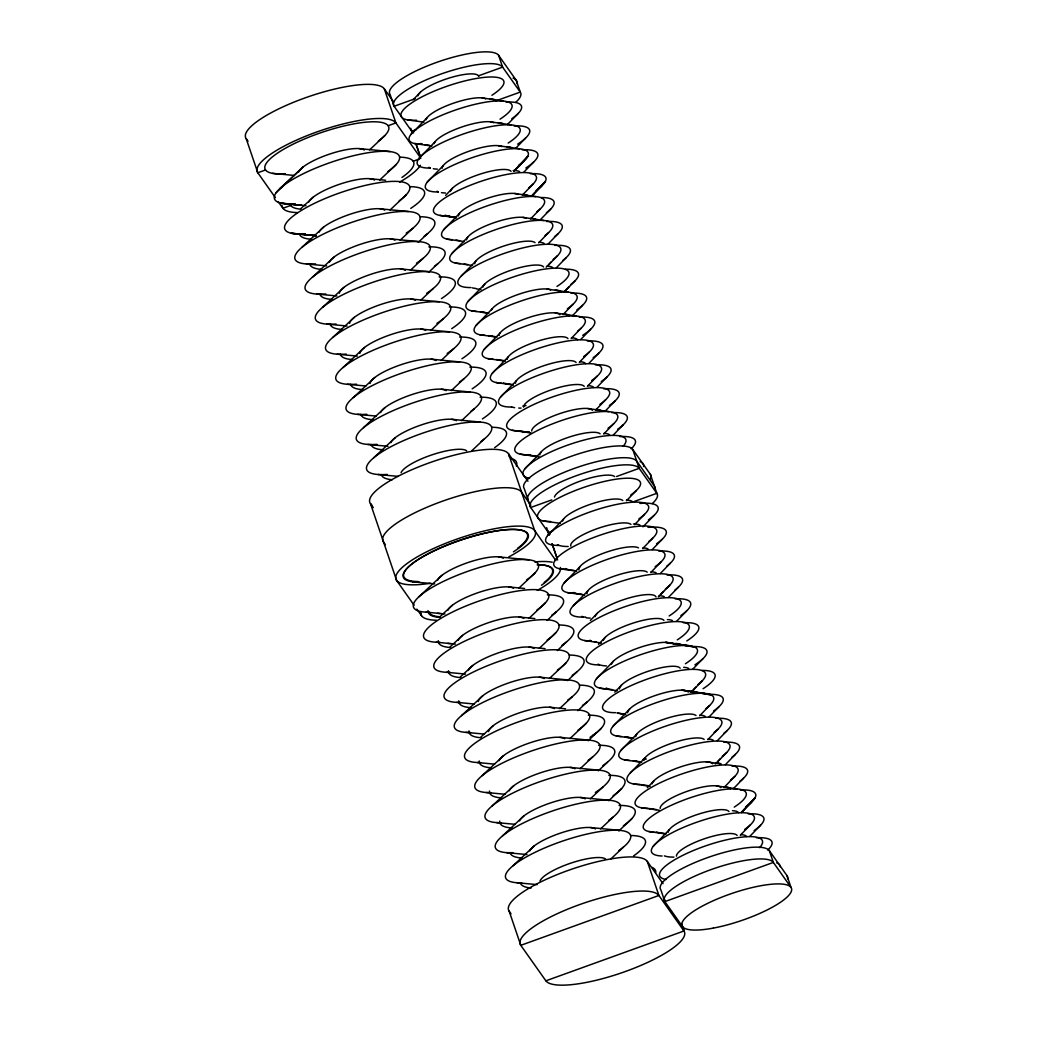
<?xml version="1.0" encoding="UTF-8"?>
<svg xmlns="http://www.w3.org/2000/svg" width="1037" height="1037" viewBox="0 0 1037 1037"><rect width="100%" height="100%" fill="white"/><g stroke="black" fill="none" stroke-linecap="round" stroke-linejoin="round"><path stroke-width="1.5" d="M513.898 171.209L527.755 156.393L513.859 171.17M531.54 196.174L545.41 181.358L531.501 196.149M445.651 195.345L452.391 188.306M590.364 620.463L597.118 613.424M598.505 644.353L605.258 637.314M614.772 692.146L621.526 685.107M647.308 787.718L654.062 780.68M413.115 99.772L420.413 92.189M467.972 301.547L484.927 283.879M596.431 678.885L613.385 661.217M612.698 726.665L629.653 708.997M411.041 134.291L426.972 117.829M419.168 158.181L435.099 141.719M427.309 182.084L443.24 165.622M515.635 148.369L525.539 138.128M443.577 229.864L459.508 213.402M523.763 172.259L533.679 162.018M451.704 253.754L467.635 237.304M530.516 218.976L540.433 208.735M538.657 242.878L548.56 232.638M548.171 243.941L558.075 233.701M476.113 325.437L492.044 308.987M546.162 267.183L551.308 261.855M556.299 267.844L566.215 257.604M484.24 349.339L500.171 332.877M563.804 292.149L568.95 286.821M492.381 373.229L508.311 356.767M563.052 314.548L572.968 304.321M572.567 315.624L582.483 305.384M500.508 397.119L516.439 380.657M571.193 338.451L581.096 328.21M580.707 339.514L590.61 329.286M579.32 362.341L589.236 352.1M588.835 363.417L598.751 353.176M587.46 386.231L597.364 375.99M596.975 387.307L606.878 377.066M524.916 468.802L540.847 452.339M595.601 410.133L605.504 399.893M605.102 411.196L615.019 400.969M603.728 434.023L613.632 423.783M613.243 435.099L623.146 424.859M547.627 535.52L563.558 519.057M626.439 500.741L636.355 490.501M563.895 583.3L579.826 566.85M634.579 524.631L644.483 514.391M642.979 526.835L653.997 515.467M642.707 548.521L652.623 538.281M652.221 549.597L662.125 539.357M650.847 572.424L660.75 562.184M660.349 573.487L670.265 563.247M658.352 596.729L663.499 591.401M668.489 597.39L678.392 587.149M676.617 621.28L686.533 611.039M692.885 669.059L702.801 658.832M620.826 750.568L636.757 734.105M690.888 692.301L696.034 686.974M699.651 715.776L709.554 705.536M709.152 716.852L719.069 706.612M707.778 739.679L717.695 729.439M717.293 740.742L727.196 730.515M715.284 763.984L720.43 758.656M725.42 764.645L735.337 754.405M653.362 846.14L669.293 829.678M733.561 788.535L743.464 778.294M740.314 835.252L750.231 825.011M507.404 124.583L518.215 113.422M522.298 195.189L533.109 184.042M539.94 220.155L550.751 209.007M723.956 787.576L734.779 776.415M749.738 836.431L760.549 825.271M548.677 264.785L557.517 255.711M575.159 280.69L564.154 291.941M660.867 594.331L669.695 585.27M693.403 689.903L702.23 680.842M717.798 761.586L726.639 752.525M461.219 276.088L475.776 261.194M573.396 605.634L587.953 590.74M630.34 772.889L644.897 757.995M514.132 171.183L524.165 160.955M531.774 196.149L541.807 185.921M741.572 812.425L751.605 802.184M276.179 192.675L303.063 167.022L279.873 188.578M535.131 572.787L518.694 588.316M545.371 602.86L528.935 618.389M588.135 740.755L601.097 728.467M618.843 830.974L631.805 818.699M390.029 210.031L406.387 194.606M400.152 240.221L412.791 228.321M418.365 242.295L427.555 233.636M410.393 270.307L423.031 258.394M428.605 272.368L437.795 263.709M420.633 300.38L433.259 288.48M430.861 330.453L443.499 318.553M441.101 360.526L453.739 348.626M451.341 390.599L463.98 378.699M461.582 420.672L474.22 408.772M471.822 450.758L484.46 438.845M547.108 620.463L556.299 611.804M539.253 648.358L555.612 632.933M557.349 650.536L566.539 641.877M549.493 678.431L565.852 663.006M567.589 680.609L576.779 671.963M559.604 708.621L572.243 696.721M577.829 710.682L587.007 702.036M569.961 738.577L586.32 723.165M580.085 768.78L592.723 756.88M598.297 770.841L607.488 762.182M590.325 798.853L602.964 786.953M608.719 800.733L621.578 788.626M600.566 828.926L613.191 817.026M610.793 858.999L623.431 847.099M369.574 149.885L384.805 135.588M396.16 164.533L379.723 180.062M302.104 247.195L323.544 227.168M312.344 277.268L333.784 257.241M322.585 307.341L344.012 287.314M332.825 337.414L354.252 317.387M343.066 367.5L364.493 347.473M353.306 397.573L374.733 377.546M363.533 427.646L384.973 407.619M373.774 457.719L395.214 437.692M461.569 715.595L482.996 695.568M482.036 775.741L503.476 755.714M492.277 805.814L513.717 785.787M502.517 835.887L523.944 815.86M512.758 865.973L534.185 845.946M418.857 596.832L442.047 575.263M300.989 208.476L313.304 197.095M439.973 616.717L452.275 605.336M450.214 646.803L462.515 635.409M460.441 676.876L472.755 665.495M480.922 737.022L493.236 725.641M590.066 737.333L596.456 732.757M415.202 98.671L394.112 106.28L390.093 94.497A57.826 14.375 -18.8 0 1 435.721 62.713A57.826 14.375 -18.8 0 1 498.603 55.337L516.245 80.303L520.25 92.086A57.826 14.375 -18.8 0 1 515.687 102.365M478.498 75.818L502.608 67.12L520.25 92.086L496.14 100.783A32.121 7.985 -18.8 0 1 496.412 101.328M265.537 169.977L257.798 172.764L246.184 138.647A73.588 18.303 -18.8 0 1 304.243 98.191A73.588 18.303 -18.8 0 1 384.273 88.806L393.541 101.937M388.136 125.723L395.888 122.923L420.853 158.259M498.603 55.337L502.608 67.12A57.826 14.375 -18.8 0 0 439.727 74.483A57.826 14.375 -18.8 0 0 394.112 106.28L411.754 131.245L416.278 129.612M290.619 205.469L282.881 208.256L278.175 201.606M413.219 161.215L419.674 158.881M551.788 499.899L530.698 507.508L524.255 488.583A57.826 14.375 -18.8 0 1 569.87 456.786A57.826 14.375 -18.8 0 1 632.751 449.423L650.393 474.389L656.836 493.314A57.826 14.375 -18.8 0 1 652.273 503.593M616.587 476.502L639.194 468.348L656.836 493.314L634.242 501.467M632.751 449.423L639.194 468.348A57.826 14.375 -18.8 0 0 576.313 475.711A57.826 14.375 -18.8 0 0 530.698 507.508L548.34 532.474L552.864 530.84M658.884 895.488A73.588 18.303 -18.8 0 0 578.853 904.873A73.588 18.303 -18.8 0 0 520.794 945.329L545.877 980.821A73.601 18.303 -18.8 0 0 625.829 971.345A73.601 18.303 -18.8 0 0 683.966 930.98L658.884 895.488L520.794 945.329L509.18 911.212A73.588 18.303 -18.8 0 1 567.239 870.756A73.588 18.303 -18.8 0 1 647.269 861.371L663.006 883.641M545.877 980.821L683.966 930.98L681.439 923.565M512.874 852.686L506.834 852.673L526.99 854.553M298.565 205.041L301.236 205.274L281.131 203.161L305.967 205.702M426.103 612.141L440.207 613.515M436.344 642.214L450.447 643.601M437.549 613.295L444.951 613.943M447.79 643.368L455.424 644.055M297.36 233.96L316.246 235.736L291.371 233.247L316.311 235.723M306.421 263.968L326.59 265.848M316.661 294.041L336.818 295.921M326.901 324.127L347.058 325.994M337.129 354.2L357.298 356.08M347.369 384.273L365.983 386.01M357.609 414.346L376.224 416.083M367.85 444.419L388.019 446.299M378.09 474.505L398.247 476.372M412.454 581.783L434.697 583.857M465.872 732.368L484.486 734.105M486.353 792.527L504.967 794.251M496.593 822.6L515.208 824.324M517.074 882.746L537.231 884.626M446.571 672.287L465.47 674.076M456.811 702.36L474.129 704.006M477.292 762.519L494.61 764.152M359.489 148.628L390.029 151.583M272.575 173.36L294.314 175.447M379.97 208.774L408.474 211.548M390.21 238.847L418.715 241.621M400.438 268.92L428.955 271.694M410.678 298.993L439.195 301.767M420.918 329.079L449.423 331.84M431.159 359.152L459.663 361.926M441.399 389.225L469.904 391.999M451.639 419.298L480.144 422.072M498.473 556.869L529 559.837M539.421 677.174L567.926 679.948M559.902 737.32L588.407 740.094M570.143 767.393L598.647 770.167M580.383 797.479L608.888 800.24M590.61 827.552L619.128 830.326M369.729 178.701L385.608 180.244M287.119 203.887L301.236 205.274M508.713 586.942L524.592 588.497M518.941 617.028L534.833 618.57M529.181 647.101L545.06 648.643M549.662 707.247L565.541 708.802M706.262 761.845L719.561 763.621M407.347 119.838L423.926 122.172M439.882 215.411L456.461 217.744M688.581 645.623L665.585 642.37L694.453 646.932L670.2 643.07M704.849 693.403L681.853 690.162L710.721 694.712L686.468 690.862M641.54 807.797L659.636 810.338M414.631 143.56L431.885 146.023M447.167 239.132L464.42 241.595M455.308 263.035L472.548 265.498M471.576 310.815L488.816 313.278M489.218 335.781L495.492 336.675M479.703 334.718L496.956 337.181M497.358 359.683L505.188 360.798M487.844 358.608L505.084 361.07M505.486 383.573L513.328 384.688M495.971 382.497L513.224 384.96M521.754 431.366L529.596 432.481M512.239 430.29L531.061 432.973M529.894 455.256L536.155 456.15M520.38 454.18L539.188 456.876M543.09 520.898L560.343 523.361M559.358 568.678L576.611 571.141M567.485 592.581L584.738 595.044M617.676 713.119L625.518 714.234M625.804 737.009L633.646 738.137M616.289 735.946L633.542 738.409M633.944 760.912L640.218 761.806M624.43 759.836L641.683 762.299M642.072 784.802L648.345 785.696M650.212 808.691L656.486 809.586M648.838 831.518L666.078 833.981M476.424 288.882L481.012 289.556M481.933 312.059L487.999 312.954M584.609 640.529L601.356 643.005M621.137 714L625.726 714.674M633.413 783.894L650.134 786.357M482.166 97.906L503.191 101.03M490.307 121.796L511.319 124.92M498.434 145.698L519.459 148.822M514.702 193.478L535.727 196.602M522.842 217.381L543.855 220.505M448.541 216.318L456.449 217.498M547.238 289.064L568.263 292.175M555.378 312.954L576.391 316.078M587.914 408.526L608.926 411.65M600.021 688.153L617.404 690.746M716.36 785.865L737.385 788.988M658.339 832.594L664.665 833.528M527.937 481.246L508.545 453.804L534.677 530.594L555.923 560.654M521.611 492.199L530.853 505.265M769.337 850.651L786.992 875.617L790.998 887.4L773.356 862.434L769.337 850.651A57.826 14.375 -18.8 0 0 706.456 858.014A57.826 14.375 -18.8 0 0 660.841 889.811L664.86 901.594L682.502 926.559L683.863 930.824M246.184 138.647L248.037 141.278M275.388 197.665L257.798 172.764A73.588 18.303 -18.8 0 1 315.857 132.308A73.588 18.303 -18.8 0 1 395.888 122.923L384.299 88.858M373.255 507.611L370.494 503.697L396.64 580.487L414.126 605.245M385.401 544.697L383.56 542.092A73.588 18.303 -18.8 0 1 441.205 501.649A73.588 18.303 -18.8 0 1 521.546 492.095M416.887 609.147L421.502 615.667L420.685 613.269M509.18 911.212L511.034 913.83M683.24 928.841L683.966 930.98M410.756 128.303L412.376 133.203M420.465 156.937L415.85 143.443L420.128 156.133M546.655 527.639L549.169 535.027M552.151 543.829L557.219 558.645M411.417 130.545L412.143 132.671M547.549 530.438L549.066 534.872M552.073 543.725L557.608 559.967M647.308 861.423L658.923 895.54M281.87 205.287L282.881 208.256A73.601 18.303 -18.8 0 0 297.684 212.598M540.031 880.983A35.193 8.75 -18.8 0 1 571.102 863.043A35.193 8.75 -18.8 0 1 605.621 859.038M521.663 882.863A65.979 16.411 -18.8 0 1 522.881 858.908A65.979 16.411 -18.8 0 1 608.304 830.533A65.979 16.411 -18.8 0 1 618.83 850.586M529.79 850.91A35.193 8.75 -18.8 0 1 560.861 832.97A35.193 8.75 -18.8 0 1 595.394 828.965M511.435 852.79A65.979 16.411 -18.8 0 1 512.641 828.835A65.979 16.411 -18.8 0 1 598.064 800.46A65.979 16.411 -18.8 0 1 608.602 820.513M519.55 820.837A35.193 8.75 -18.8 0 1 550.621 802.897A35.193 8.75 -18.8 0 1 585.153 798.879M501.195 822.717A65.979 16.411 -18.8 0 1 503.541 798.075A65.979 16.411 -18.8 0 1 590.26 770.206A65.979 16.411 -18.8 0 1 595.355 792.449M509.31 790.751A35.193 8.75 -18.8 0 1 540.381 772.824A35.193 8.75 -18.8 0 1 574.913 768.806M490.955 792.631A65.979 16.411 -18.8 0 1 492.173 768.676A65.979 16.411 -18.8 0 1 577.596 740.301A65.979 16.411 -18.8 0 1 588.122 760.367M499.069 760.678A35.193 8.75 -18.8 0 1 530.14 742.751A35.193 8.75 -18.8 0 1 564.672 738.733M480.714 762.558A65.979 16.411 -18.8 0 1 481.933 738.603A65.979 16.411 -18.8 0 1 567.356 710.228A65.979 16.411 -18.8 0 1 577.881 730.281M488.596 731.565A35.193 8.75 -18.8 0 1 518.306 713.223A35.193 8.75 -18.8 0 1 554.432 708.66M470.474 732.485A65.979 16.411 -18.8 0 1 471.692 708.53A65.979 16.411 -18.8 0 1 557.115 680.155A65.979 16.411 -18.8 0 1 567.641 700.208M478.368 701.492A35.193 8.75 -18.8 0 1 508.078 683.137A35.193 8.75 -18.8 0 1 544.192 678.587M460.234 702.412A65.979 16.411 -18.8 0 1 461.452 678.457A65.979 16.411 -18.8 0 1 546.875 650.082A65.979 16.411 -18.8 0 1 557.4 670.135M468.361 670.459A35.193 8.75 -18.8 0 1 499.432 652.519A35.193 8.75 -18.8 0 1 533.964 648.514M449.993 672.339A65.979 16.411 -18.8 0 1 451.212 648.384A65.979 16.411 -18.8 0 1 536.635 620.009A65.979 16.411 -18.8 0 1 547.16 640.062M458.121 640.386A35.193 8.75 -18.8 0 1 489.192 622.446A35.193 8.75 -18.8 0 1 523.724 618.428M439.766 642.266A65.979 16.411 -18.8 0 1 440.971 618.298A65.979 16.411 -18.8 0 1 526.394 589.936A65.979 16.411 -18.8 0 1 536.933 609.989M447.88 610.3A35.193 8.75 -18.8 0 1 478.951 592.373A35.193 8.75 -18.8 0 1 513.484 588.355M429.525 612.18A65.979 16.411 -18.8 0 1 430.744 588.225A65.979 16.411 -18.8 0 1 516.167 559.85A65.979 16.411 -18.8 0 1 526.692 579.903M437.64 580.227A35.193 8.75 -18.8 0 1 468.711 562.3A35.193 8.75 -18.8 0 1 503.243 558.282M419.285 582.107A65.979 16.411 -18.8 0 1 421.644 557.478A65.979 16.411 -18.8 0 1 508.35 529.596A65.979 16.411 -18.8 0 1 513.445 551.84M430.303 583.287A73.588 18.303 -18.8 0 1 410.146 561.328A73.588 18.303 -18.8 0 1 514.767 526.174A73.588 18.303 -18.8 0 1 508.765 556.934M418.002 581.537A65.331 16.255 -18.8 0 1 421.268 557.556A65.331 16.255 -18.8 0 1 504.462 529.803A65.331 16.255 -18.8 0 1 517.606 548.314M652.182 867.412A65.979 16.411 -18.8 0 1 655.773 872.48M630.69 835.511A65.979 16.411 -18.8 0 1 633.607 855.901M531.177 888.009A65.979 16.411 -18.8 0 1 520.328 882.85M619.05 805.438A65.979 16.411 -18.8 0 1 623.367 825.815M522.155 858.014A65.979 16.411 -18.8 0 1 510.087 852.764M608.823 775.365A65.979 16.411 -18.8 0 1 613.126 795.742M511.915 827.941A65.979 16.411 -18.8 0 1 499.717 821.123M598.582 745.292A65.979 16.411 -18.8 0 1 602.886 765.669M501.688 797.868A65.979 16.411 -18.8 0 1 489.49 791.05M588.342 715.219A65.979 16.411 -18.8 0 1 592.645 735.596M491.447 767.795A65.979 16.411 -18.8 0 1 479.25 760.977M579.502 685.133A65.979 16.411 -18.8 0 1 582.418 705.523M481.207 737.722A65.979 16.411 -18.8 0 1 469.009 730.904M569.261 655.06A65.979 16.411 -18.8 0 1 572.178 675.45M470.967 707.636A65.979 16.411 -18.8 0 1 458.769 700.831M559.021 624.987A65.979 16.411 -18.8 0 1 561.937 645.364M460.726 677.563A65.979 16.411 -18.8 0 1 448.528 670.758M547.38 594.914A65.979 16.411 -18.8 0 1 551.697 615.291M450.486 647.49A65.979 16.411 -18.8 0 1 438.288 640.672M537.153 564.841A65.979 16.411 -18.8 0 1 541.457 585.218M440.245 617.417A65.979 16.411 -18.8 0 1 428.048 610.599M663.421 898.405A65.331 16.255 -18.8 0 1 665.197 900.997M560.369 567.446A73.601 18.303 -18.8 0 1 537.283 590.39M436.447 620.217A73.601 18.303 -18.8 0 1 420.698 612.634M534.781 561.911A73.601 18.303 -18.8 0 1 552.267 562.223M538.307 564.776A65.331 16.255 -18.8 0 1 544.218 582.47M439.636 616.769A65.331 16.255 -18.8 0 1 428.968 612.4M285.395 173.723A65.331 16.255 -18.8 0 1 278.772 152.27A65.331 16.255 -18.8 0 1 363.87 122.379A65.331 16.255 -18.8 0 1 378.311 141.084M420.387 165.311A73.601 18.303 -18.8 0 1 399.686 182.11M298.669 171.986A35.193 8.75 -18.8 0 1 329.74 154.046A35.193 8.75 -18.8 0 1 364.259 150.028M295.117 203.745A65.979 16.411 -18.8 0 1 288.882 181.773A65.979 16.411 -18.8 0 1 375.511 151.765A65.979 16.411 -18.8 0 1 387.708 171.662M308.896 202.059A35.193 8.75 -18.8 0 1 339.967 184.119A35.193 8.75 -18.8 0 1 374.5 180.114M305.358 233.818A65.979 16.411 -18.8 0 1 298.669 212.144A65.979 16.411 -18.8 0 1 384.597 181.968A65.979 16.411 -18.8 0 1 399.193 200.854M319.137 232.132A35.193 8.75 -18.8 0 1 350.208 214.205A35.193 8.75 -18.8 0 1 384.74 210.187M315.598 263.891A65.979 16.411 -18.8 0 1 310.063 241.478A65.979 16.411 -18.8 0 1 397.664 211.755A65.979 16.411 -18.8 0 1 406.219 233.144M329.377 262.205A35.193 8.75 -18.8 0 1 360.448 244.278A35.193 8.75 -18.8 0 1 394.98 240.26M325.825 293.964A65.979 16.411 -18.8 0 1 320.303 271.551A65.979 16.411 -18.8 0 1 407.904 241.828A65.979 16.411 -18.8 0 1 416.459 263.217M339.384 293.238A35.193 8.75 -18.8 0 1 369.094 274.896A35.193 8.75 -18.8 0 1 405.221 270.333M336.066 324.037A65.979 16.411 -18.8 0 1 330.544 301.624A65.979 16.411 -18.8 0 1 418.144 271.901A65.979 16.411 -18.8 0 1 426.687 293.302M349.625 323.311A35.193 8.75 -18.8 0 1 379.335 304.969A35.193 8.75 -18.8 0 1 415.461 300.406M346.306 354.11A65.979 16.411 -18.8 0 1 340.784 331.697A65.979 16.411 -18.8 0 1 428.385 301.987A65.979 16.411 -18.8 0 1 436.927 323.375M359.865 353.384A35.193 8.75 -18.8 0 1 389.575 335.042A35.193 8.75 -18.8 0 1 425.688 330.479M356.547 384.196A65.979 16.411 -18.8 0 1 351.024 361.77A65.979 16.411 -18.8 0 1 438.625 332.06A65.979 16.411 -18.8 0 1 447.167 353.448M370.092 383.47A35.193 8.75 -18.8 0 1 399.802 365.115A35.193 8.75 -18.8 0 1 435.929 360.565M366.787 414.269A65.979 16.411 -18.8 0 1 360.552 392.297A65.979 16.411 -18.8 0 1 447.18 362.289A65.979 16.411 -18.8 0 1 459.378 382.186M380.566 412.583A35.193 8.75 -18.8 0 1 411.637 394.656A35.193 8.75 -18.8 0 1 446.169 390.638M377.027 444.342A65.979 16.411 -18.8 0 1 370.339 422.668A65.979 16.411 -18.8 0 1 456.267 392.492A65.979 16.411 -18.8 0 1 470.863 411.378M390.806 442.656A35.193 8.75 -18.8 0 1 421.878 424.729A35.193 8.75 -18.8 0 1 456.41 420.711M387.268 474.415A65.979 16.411 -18.8 0 1 380.579 452.754A65.979 16.411 -18.8 0 1 466.507 422.565A65.979 16.411 -18.8 0 1 481.09 441.464M401.047 472.729A35.193 8.75 -18.8 0 1 432.118 454.802A35.193 8.75 -18.8 0 1 466.65 450.784M371.816 504.993A73.588 18.303 -18.8 0 1 431.172 462.178A73.588 18.303 -18.8 0 1 509.361 456.837M409.809 186.66A65.979 16.411 -18.8 0 1 410.743 208.385M311.515 239.236A65.979 16.411 -18.8 0 1 299.434 233.999M420.05 216.733A65.979 16.411 -18.8 0 1 424.198 236.242M321.755 269.322A65.979 16.411 -18.8 0 1 309.674 264.072M428.877 246.819A65.979 16.411 -18.8 0 1 434.438 266.315M331.983 299.395A65.979 16.411 -18.8 0 1 319.914 294.145M439.118 276.892A65.979 16.411 -18.8 0 1 441.464 298.604M342.223 329.468A65.979 16.411 -18.8 0 1 330.155 324.218M449.358 306.965A65.979 16.411 -18.8 0 1 451.704 328.677M352.463 359.541A65.979 16.411 -18.8 0 1 340.395 354.291M459.598 337.038A65.979 16.411 -18.8 0 1 461.945 358.763M362.704 389.614A65.979 16.411 -18.8 0 1 350.623 384.377M469.839 367.111A65.979 16.411 -18.8 0 1 472.172 388.836M372.944 419.687A65.979 16.411 -18.8 0 1 360.863 414.45M480.079 397.197A65.979 16.411 -18.8 0 1 482.412 418.909M383.184 449.773A65.979 16.411 -18.8 0 1 371.103 444.523M491.719 427.257A65.979 16.411 -18.8 0 1 494.623 447.647M392.206 479.755A65.979 16.411 -18.8 0 1 381.344 474.596M510.93 458.354A65.979 16.411 -18.8 0 1 516.348 466.028M399.543 157.17A65.331 16.255 -18.8 0 1 401.954 177.444M300.873 209.163A65.331 16.255 -18.8 0 1 289.919 204.043M413.646 132.853A57.826 14.375 -18.8 0 1 411.754 131.245M513.069 78.112A57.826 14.375 -18.8 0 1 516.802 83.517M528.261 500.365A57.826 14.375 -18.8 0 1 573.889 468.568A57.826 14.375 -18.8 0 1 636.77 461.206L654.412 486.172A57.826 14.375 -18.8 0 1 654.969 489.373M650.393 474.389A57.826 14.375 -18.8 0 1 650.536 478.861M640.114 461.621A54.274 13.494 -18.8 0 1 643.562 466.494M619.854 436.551A54.274 13.494 -18.8 0 1 631.17 448.865M604.04 433.375A32.121 7.985 -18.8 0 1 609.6 434.84M611.726 412.648A54.274 13.494 -18.8 0 1 617.546 429.344M530.931 455.463A54.274 13.494 -18.8 0 1 527.781 454.634M595.899 409.485A32.121 7.985 -18.8 0 1 601.473 410.95M603.586 388.758A54.274 13.494 -18.8 0 1 609.419 405.454M529.22 432.001A54.274 13.494 -18.8 0 1 526.874 431.962M522.804 431.561A54.274 13.494 -18.8 0 1 519.641 430.731M587.772 385.595A32.121 7.985 -18.8 0 1 593.747 387.514M595.458 364.868A54.274 13.494 -18.8 0 1 601.279 381.551M521.092 408.098A54.274 13.494 -18.8 0 1 518.733 408.072M514.663 407.671A54.274 13.494 -18.8 0 1 511.513 406.841M579.631 361.706A32.121 7.985 -18.8 0 1 585.62 363.624M587.318 340.966A54.274 13.494 -18.8 0 1 593.151 357.661M508.454 384.027A54.274 13.494 -18.8 0 1 503.373 382.951M571.504 337.803A32.121 7.985 -18.8 0 1 577.479 339.721M579.19 317.076A54.274 13.494 -18.8 0 1 582.742 335.288M500.327 360.137A54.274 13.494 -18.8 0 1 496.697 359.528M563.363 313.913A32.121 7.985 -18.8 0 1 569.352 315.831M571.05 293.186A54.274 13.494 -18.8 0 1 576.883 309.869M492.186 336.247A54.274 13.494 -18.8 0 1 488.57 335.625M555.236 290.023A32.121 7.985 -18.8 0 1 561.211 291.941M565.463 269.205A54.274 13.494 -18.8 0 1 570.804 284.488M484.059 312.344A54.274 13.494 -18.8 0 1 480.429 311.735M547.095 266.12A32.121 7.985 -18.8 0 1 552.656 267.585M554.782 245.393A54.274 13.494 -18.8 0 1 562.663 260.598M475.918 288.455A54.274 13.494 -18.8 0 1 472.302 287.845M538.968 242.23A32.121 7.985 -18.8 0 1 543.958 243.293M546.655 221.503A54.274 13.494 -18.8 0 1 554.536 236.695M467.791 264.565A54.274 13.494 -18.8 0 1 464.161 263.942M530.827 218.34A32.121 7.985 -18.8 0 1 535.818 219.403M541.068 197.536A54.274 13.494 -18.8 0 1 546.395 212.805M459.65 240.662A54.274 13.494 -18.8 0 1 456.034 240.053M522.7 194.437A32.121 7.985 -18.8 0 1 528.676 196.369M530.387 173.71A54.274 13.494 -18.8 0 1 536.207 190.406M453.662 216.914A54.274 13.494 -18.8 0 1 445.223 215.113M513.172 170.535A32.121 7.985 -18.8 0 1 519.55 171.611M522.246 149.821A54.274 13.494 -18.8 0 1 525.811 168.033M445.534 193.025A54.274 13.494 -18.8 0 1 441.464 192.623M438.301 191.793A54.274 13.494 -18.8 0 1 437.083 191.223M506.432 146.658A32.121 7.985 -18.8 0 1 511.422 147.721M514.119 125.931A54.274 13.494 -18.8 0 1 517.67 144.13M437.394 169.135A54.274 13.494 -18.8 0 1 433.323 168.733M430.174 167.903A54.274 13.494 -18.8 0 1 428.955 167.333M498.291 122.755A32.121 7.985 -18.8 0 1 503.282 123.831M505.978 102.028A54.274 13.494 -18.8 0 1 511.811 118.724M429.266 145.232A54.274 13.494 -18.8 0 1 425.196 144.843M422.033 144.013A54.274 13.494 -18.8 0 1 420.815 143.43M489.944 98.865A32.121 7.985 -18.8 0 1 495.129 99.915M529.557 478.277A54.274 13.494 -18.8 0 1 569.987 444.316A54.274 13.494 -18.8 0 1 623.017 446.416M539.849 454.906A32.121 7.985 -18.8 0 1 566.656 437.938A32.121 7.985 -18.8 0 1 600.086 433.777M530.4 454.737A54.274 13.494 -18.8 0 1 527.639 436.02A54.274 13.494 -18.8 0 1 598.53 411.858A54.274 13.494 -18.8 0 1 608.032 428.268M531.722 431.016A32.121 7.985 -18.8 0 1 559.604 413.672A32.121 7.985 -18.8 0 1 592.373 410.341M519.706 430.925A54.274 13.494 -18.8 0 1 521.17 411.106A54.274 13.494 -18.8 0 1 591.349 387.877A54.274 13.494 -18.8 0 1 599.904 404.378M523.581 407.126A32.121 7.985 -18.8 0 1 551.464 389.782A32.121 7.985 -18.8 0 1 584.246 386.438M511.578 407.035A54.274 13.494 -18.8 0 1 513.03 387.216A54.274 13.494 -18.8 0 1 583.209 363.974A54.274 13.494 -18.8 0 1 591.764 380.488M526.005 405.558A54.274 13.494 -18.8 0 1 522.817 406.076M515.454 383.223A32.121 7.985 -18.8 0 1 543.336 365.88A32.121 7.985 -18.8 0 1 576.105 362.548M501.091 383.107A54.274 13.494 -18.8 0 1 506.652 362.289A54.274 13.494 -18.8 0 1 576.015 340.006A54.274 13.494 -18.8 0 1 583.637 356.585M507.313 359.333A32.121 7.985 -18.8 0 1 535.196 341.99A32.121 7.985 -18.8 0 1 567.978 338.658M492.951 359.204A54.274 13.494 -18.8 0 1 497.63 338.905A54.274 13.494 -18.8 0 1 565.995 316.272A54.274 13.494 -18.8 0 1 577.557 331.205M499.186 335.444A32.121 7.985 -18.8 0 1 527.068 318.1A32.121 7.985 -18.8 0 1 559.837 314.755M484.823 335.314A54.274 13.494 -18.8 0 1 490.384 314.496A54.274 13.494 -18.8 0 1 559.747 292.227A54.274 13.494 -18.8 0 1 567.369 308.806M491.292 310.27A32.121 7.985 -18.8 0 1 518.928 294.197A32.121 7.985 -18.8 0 1 550.712 290.01M476.683 311.424A54.274 13.494 -18.8 0 1 483.151 290.088A54.274 13.494 -18.8 0 1 553.408 268.22A54.274 13.494 -18.8 0 1 556.973 286.419M482.957 287.042A32.121 7.985 -18.8 0 1 511.889 269.944A32.121 7.985 -18.8 0 1 543.569 266.976M470.902 287.56A54.274 13.494 -18.8 0 1 471.524 268.259A54.274 13.494 -18.8 0 1 540.627 244.693A54.274 13.494 -18.8 0 1 553.149 259.522M474.777 263.761A32.121 7.985 -18.8 0 1 501.584 246.793A32.121 7.985 -18.8 0 1 535.014 242.619M460.415 263.631A54.274 13.494 -18.8 0 1 465.094 243.332A54.274 13.494 -18.8 0 1 533.459 220.7A54.274 13.494 -18.8 0 1 545.021 235.619M466.65 239.871A32.121 7.985 -18.8 0 1 492.368 223.279A32.121 7.985 -18.8 0 1 526.316 218.327M452.288 239.741A54.274 13.494 -18.8 0 1 456.954 219.442A54.274 13.494 -18.8 0 1 525.331 196.81A54.274 13.494 -18.8 0 1 536.881 211.729M458.51 215.968A32.121 7.985 -18.8 0 1 484.24 199.389A32.121 7.985 -18.8 0 1 518.176 194.437M449.047 215.8A54.274 13.494 -18.8 0 1 445.495 197.6A54.274 13.494 -18.8 0 1 515.246 173.127A54.274 13.494 -18.8 0 1 528.753 187.84M450.421 191.469A32.121 7.985 -18.8 0 1 479.353 174.372A32.121 7.985 -18.8 0 1 511.034 171.403M438.366 191.988A54.274 13.494 -18.8 0 1 439.831 172.168A54.274 13.494 -18.8 0 1 510.01 148.926A54.274 13.494 -18.8 0 1 518.565 165.44M442.242 168.188A32.121 7.985 -18.8 0 1 467.959 151.596A32.121 7.985 -18.8 0 1 501.908 146.645M430.238 168.098A54.274 13.494 -18.8 0 1 432.559 147.76A54.274 13.494 -18.8 0 1 503.71 124.907A54.274 13.494 -18.8 0 1 508.156 143.067M434.153 143.676A32.121 7.985 -18.8 0 1 460.908 127.318A32.121 7.985 -18.8 0 1 493.781 122.755M422.098 144.195A54.274 13.494 -18.8 0 1 424.418 123.87A54.274 13.494 -18.8 0 1 495.582 101.004A54.274 13.494 -18.8 0 1 500.028 119.164M426.026 119.786A32.121 7.985 -18.8 0 1 452.78 103.428A32.121 7.985 -18.8 0 1 485.64 98.865M416.511 120.227A54.274 13.494 -18.8 0 1 414.58 101.004A54.274 13.494 -18.8 0 1 486.534 77.179A54.274 13.494 -18.8 0 1 491.888 95.274M417.898 95.845A32.121 7.985 -18.8 0 1 448.023 78.397A32.121 7.985 -18.8 0 1 478.77 76.362M550.232 534.081A57.826 14.375 -18.8 0 1 548.34 532.474M786.992 875.617A57.826 14.375 -18.8 0 1 787.55 878.819M666.143 879.506A54.274 13.494 -18.8 0 1 706.573 845.544A54.274 13.494 -18.8 0 1 759.602 847.644M676.448 856.134A32.121 7.985 -18.8 0 1 704.33 838.79A32.121 7.985 -18.8 0 1 737.1 835.459M662.086 856.018A54.274 13.494 -18.8 0 1 667.647 835.2A54.274 13.494 -18.8 0 1 736.996 812.917A54.274 13.494 -18.8 0 1 744.631 829.496M668.308 832.244A32.121 7.985 -18.8 0 1 696.19 814.901A32.121 7.985 -18.8 0 1 728.959 811.569M653.945 832.115A54.274 13.494 -18.8 0 1 660.413 810.791A54.274 13.494 -18.8 0 1 730.67 788.911A54.274 13.494 -18.8 0 1 734.222 807.123M660.18 808.354A32.121 7.985 -18.8 0 1 688.062 791.011A32.121 7.985 -18.8 0 1 720.832 787.666M648.164 808.264A54.274 13.494 -18.8 0 1 648.773 788.95A54.274 13.494 -18.8 0 1 717.889 765.384A54.274 13.494 -18.8 0 1 730.411 780.213M652.092 783.842A32.121 7.985 -18.8 0 1 681.011 766.745A32.121 7.985 -18.8 0 1 712.691 763.776M640.036 784.361A54.274 13.494 -18.8 0 1 640.646 765.06A54.274 13.494 -18.8 0 1 709.749 741.494A54.274 13.494 -18.8 0 1 722.283 756.323M643.912 760.562A32.121 7.985 -18.8 0 1 670.706 743.594A32.121 7.985 -18.8 0 1 704.149 739.42M629.55 760.432A54.274 13.494 -18.8 0 1 634.216 740.133A54.274 13.494 -18.8 0 1 702.58 717.5A54.274 13.494 -18.8 0 1 714.143 732.433M646.323 759.006A54.274 13.494 -18.8 0 1 643.134 759.512M635.772 736.672A32.121 7.985 -18.8 0 1 662.578 719.704A32.121 7.985 -18.8 0 1 696.008 715.53M621.409 736.542A54.274 13.494 -18.8 0 1 626.089 716.243A54.274 13.494 -18.8 0 1 694.453 693.61A54.274 13.494 -18.8 0 1 706.016 708.53M627.644 712.769A32.121 7.985 -18.8 0 1 655.527 695.425A32.121 7.985 -18.8 0 1 688.296 692.094M615.628 712.678A54.274 13.494 -18.8 0 1 616.237 693.377A54.274 13.494 -18.8 0 1 685.353 669.811A54.274 13.494 -18.8 0 1 697.875 684.64M619.504 688.879A32.121 7.985 -18.8 0 1 647.386 671.535A32.121 7.985 -18.8 0 1 680.155 668.204M607.501 688.788A54.274 13.494 -18.8 0 1 609.821 668.45A54.274 13.494 -18.8 0 1 680.972 645.597A54.274 13.494 -18.8 0 1 685.418 663.758M611.415 664.367A32.121 7.985 -18.8 0 1 638.17 648.021A32.121 7.985 -18.8 0 1 671.03 643.446M599.36 664.898A54.274 13.494 -18.8 0 1 601.68 644.56A54.274 13.494 -18.8 0 1 672.832 621.707A54.274 13.494 -18.8 0 1 677.291 639.868M603.288 640.477A32.121 7.985 -18.8 0 1 632.207 623.38A32.121 7.985 -18.8 0 1 663.887 620.411M591.233 640.996A54.274 13.494 -18.8 0 1 593.553 620.67A54.274 13.494 -18.8 0 1 664.704 597.805A54.274 13.494 -18.8 0 1 669.15 615.965M595.147 616.587A32.121 7.985 -18.8 0 1 625.155 599.127A32.121 7.985 -18.8 0 1 656.019 597.027M585.646 617.028A54.274 13.494 -18.8 0 1 582.081 598.829A54.274 13.494 -18.8 0 1 651.832 574.342A54.274 13.494 -18.8 0 1 665.339 589.068M587.085 593.864A32.121 7.985 -18.8 0 1 612.686 576.715A32.121 7.985 -18.8 0 1 647.205 572.165M574.965 593.216A54.274 13.494 -18.8 0 1 576.416 573.396A54.274 13.494 -18.8 0 1 646.595 550.154A54.274 13.494 -18.8 0 1 655.151 566.669M578.944 569.974A32.121 7.985 -18.8 0 1 603.482 553.214A32.121 7.985 -18.8 0 1 638.494 547.873M566.824 569.326A54.274 13.494 -18.8 0 1 567.433 550.012A54.274 13.494 -18.8 0 1 636.549 526.446A54.274 13.494 -18.8 0 1 649.071 541.275M570.817 546.084A32.121 7.985 -18.8 0 1 596.418 528.935A32.121 7.985 -18.8 0 1 630.937 524.385M558.684 545.423A54.274 13.494 -18.8 0 1 560.149 525.603A54.274 13.494 -18.8 0 1 630.327 502.375A54.274 13.494 -18.8 0 1 638.883 518.876M562.611 521.002A32.121 7.985 -18.8 0 1 590.455 504.28A32.121 7.985 -18.8 0 1 622.796 500.482M550.556 521.533A54.274 13.494 -18.8 0 1 552.008 501.714A54.274 13.494 -18.8 0 1 622.187 478.472A54.274 13.494 -18.8 0 1 630.742 494.986M776.713 862.849A54.274 13.494 -18.8 0 1 780.226 866.686M756.453 837.766A54.274 13.494 -18.8 0 1 767.756 850.094M740.625 834.604A32.121 7.985 -18.8 0 1 746.614 836.535M748.312 813.876A54.274 13.494 -18.8 0 1 754.132 830.572M673.946 857.119A54.274 13.494 -18.8 0 1 664.367 855.862M732.485 810.714A32.121 7.985 -18.8 0 1 738.474 812.632M740.185 789.987A54.274 13.494 -18.8 0 1 746.005 806.669M661.321 833.048A54.274 13.494 -18.8 0 1 656.24 831.959M724.357 786.824A32.121 7.985 -18.8 0 1 730.346 788.742M732.044 766.097A54.274 13.494 -18.8 0 1 739.925 781.289M653.18 809.158A54.274 13.494 -18.8 0 1 649.564 808.536M716.217 762.921A32.121 7.985 -18.8 0 1 721.221 763.997M723.917 742.194A54.274 13.494 -18.8 0 1 731.785 757.399M643.121 785.009A54.274 13.494 -18.8 0 1 641.423 784.646M708.09 739.031A32.121 7.985 -18.8 0 1 713.08 740.094M715.776 718.304A54.274 13.494 -18.8 0 1 723.657 733.496M636.912 761.365A54.274 13.494 -18.8 0 1 633.296 760.743M699.949 715.141A32.121 7.985 -18.8 0 1 704.953 716.204M707.636 694.414A54.274 13.494 -18.8 0 1 713.469 711.097M628.772 737.476A54.274 13.494 -18.8 0 1 625.155 736.853M691.822 691.251A32.121 7.985 -18.8 0 1 696.812 692.314M702.062 670.433A54.274 13.494 -18.8 0 1 703.073 688.724M620.644 713.573A54.274 13.494 -18.8 0 1 617.028 712.963M683.681 667.348A32.121 7.985 -18.8 0 1 688.685 668.411M693.922 646.544A54.274 13.494 -18.8 0 1 694.933 664.834M612.504 689.683A54.274 13.494 -18.8 0 1 606.217 688.024M675.554 643.458A32.121 7.985 -18.8 0 1 680.544 644.521M683.24 622.731A54.274 13.494 -18.8 0 1 686.792 640.931M606.515 665.935A54.274 13.494 -18.8 0 1 598.077 664.134M667.413 619.569A32.121 7.985 -18.8 0 1 672.417 620.632M675.1 598.829A54.274 13.494 -18.8 0 1 680.933 615.524M596.236 641.89A54.274 13.494 -18.8 0 1 594.318 641.644M591.155 640.814A54.274 13.494 -18.8 0 1 589.949 640.244M659.286 595.666A32.121 7.985 -18.8 0 1 664.276 596.742M666.972 574.939A54.274 13.494 -18.8 0 1 674.854 590.144M590.247 618.143A54.274 13.494 -18.8 0 1 586.177 617.754M583.027 616.911A54.274 13.494 -18.8 0 1 581.809 616.341M651.145 571.776A32.121 7.985 -18.8 0 1 656.149 572.839M658.832 551.049A54.274 13.494 -18.8 0 1 666.713 566.241M582.12 594.253A54.274 13.494 -18.8 0 1 573.681 592.451M643.018 547.886A32.121 7.985 -18.8 0 1 648.008 548.949M647.969 527.34A54.274 13.494 -18.8 0 1 656.525 543.842M573.979 570.363A54.274 13.494 -18.8 0 1 565.541 568.561M633.49 523.97A32.121 7.985 -18.8 0 1 639.881 525.059M639.842 503.438A54.274 13.494 -18.8 0 1 648.397 519.952M568.198 546.499A54.274 13.494 -18.8 0 1 557.413 544.658M554.484 497.073A32.121 7.985 -18.8 0 1 582.366 480.364A32.121 7.985 -18.8 0 1 614.656 476.579M626.529 500.08A32.121 7.985 -18.8 0 1 632.298 501.545M755.195 797.634L741.338 812.451L755.195 797.634M773.356 862.434L664.86 901.594A57.826 14.375 -18.8 0 1 710.475 869.797A57.826 14.375 -18.8 0 1 773.356 862.434M713.313 928.102A57.826 14.375 -18.8 0 0 791.49 888.359A57.826 14.375 -18.8 0 0 705.432 904.471A57.826 14.375 -18.8 0 0 713.313 928.102"/></g></svg>
